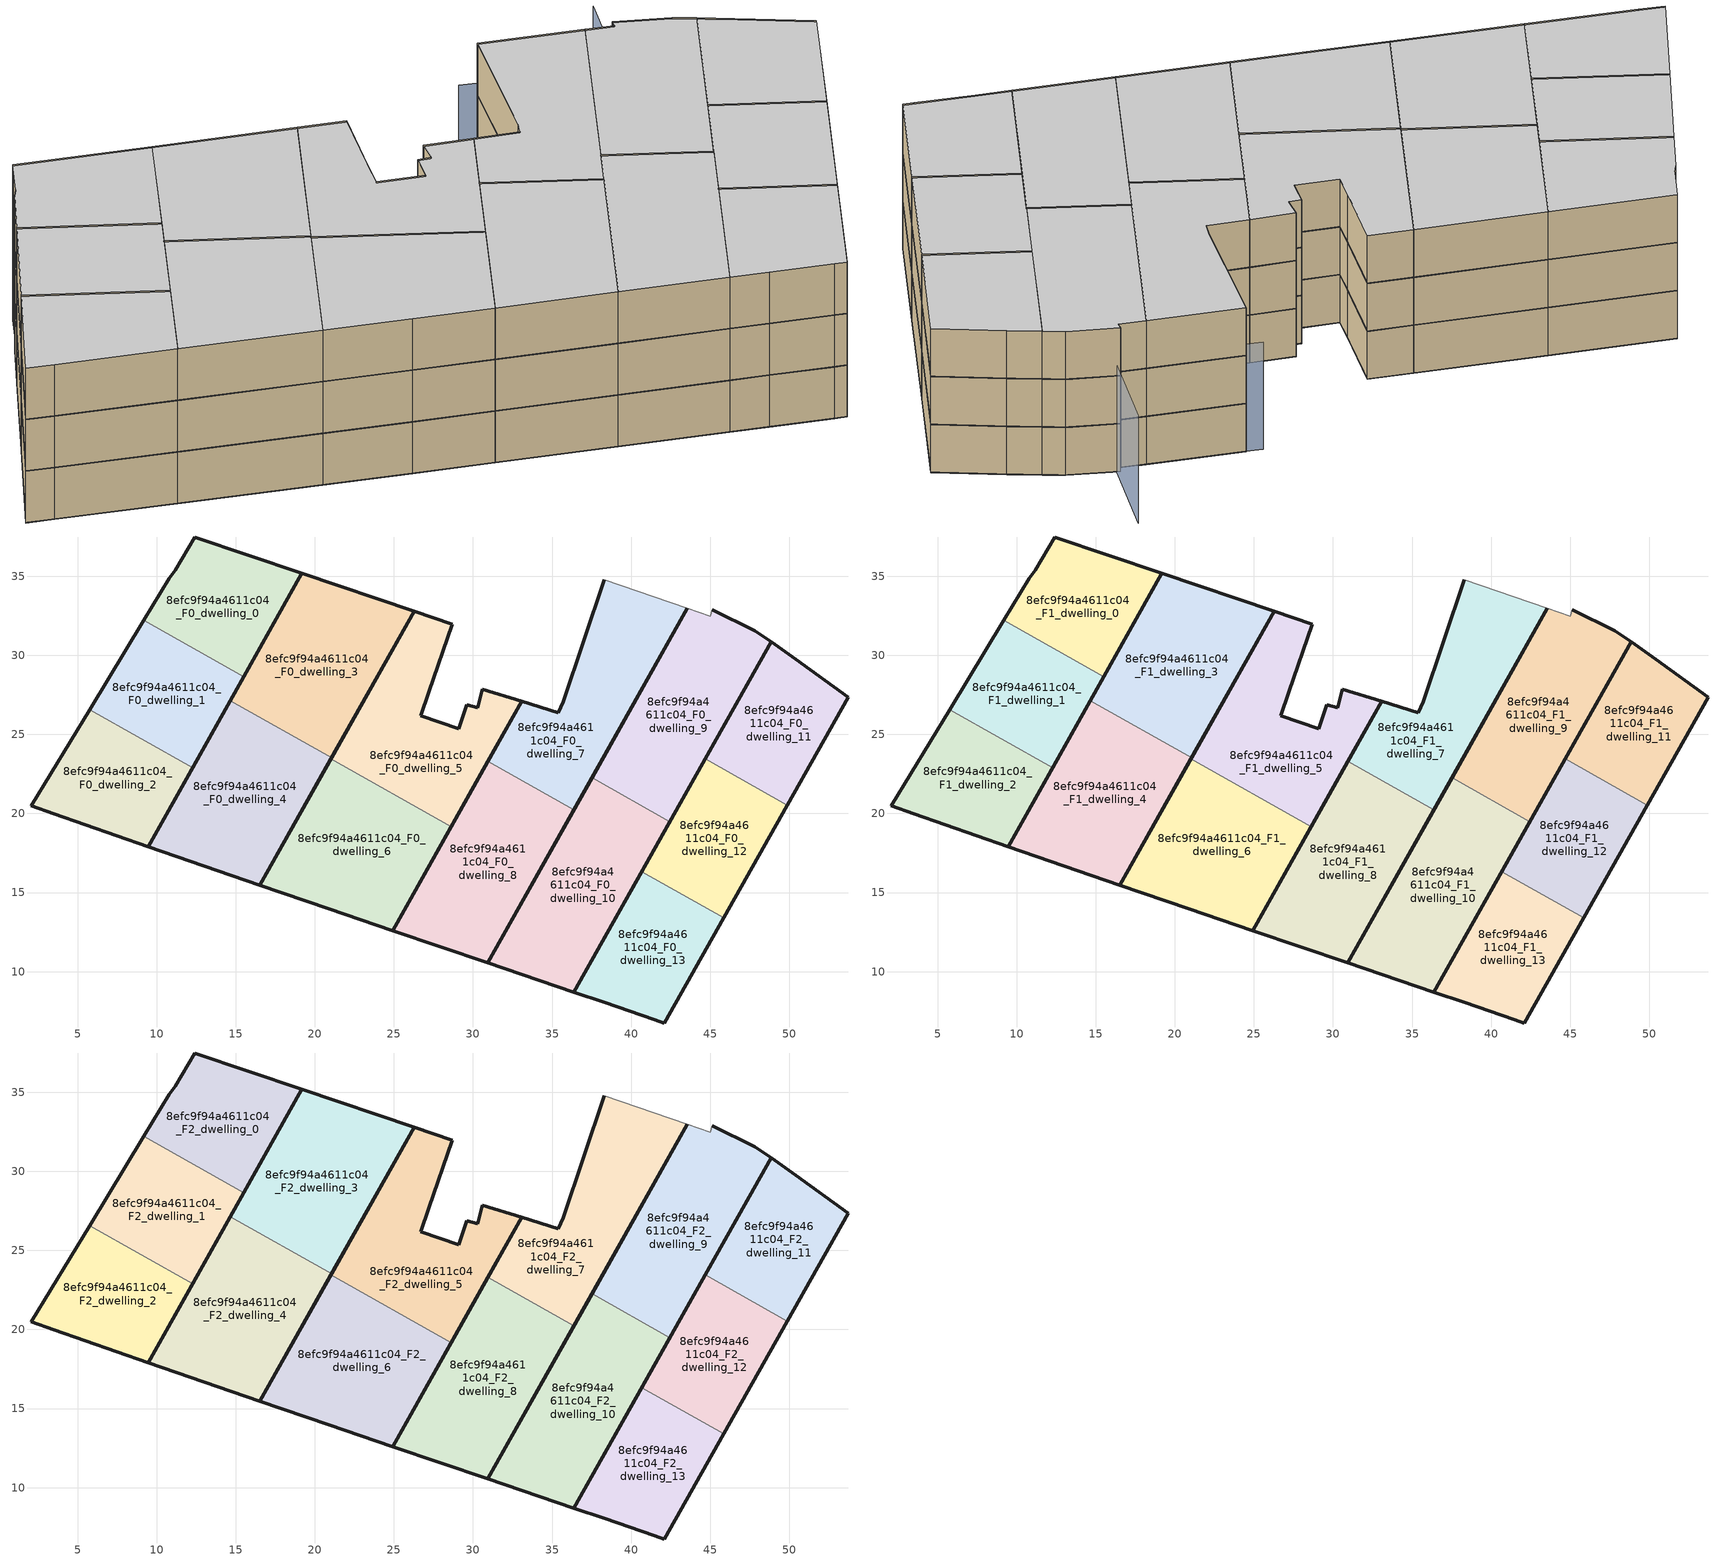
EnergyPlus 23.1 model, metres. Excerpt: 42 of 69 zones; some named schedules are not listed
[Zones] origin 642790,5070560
8efc9f94a4611c04_F0_dwelling_0
 floor ground (EU_floor_Construction): 15.51,28.66 19.19,35.19 12.39,37.48 11.19,35.38 10.79,34.88 9.18,32.22 z0
 wall outside (EU_wall_Construction): 9.18,32.22 10.79,34.88 11.19,35.38 12.39,37.48 19.19,35.19 15.51,28.66 z0:3
 wall to 8efc9f94a4611c04_F0_dwelling_1 (EU_wall_Construction): 15.51,28.66 9.18,32.22 z0:3
8efc9f94a4611c04_F0_dwelling_1
 floor ground (EU_floor_Construction): 12.27,22.9 15.51,28.66 9.18,32.22 5.76,26.57 z0
 wall outside (EU_wall_Construction): 5.76,26.57 9.18,32.22 / 15.51,28.66 12.27,22.9 z0:3
 wall to 8efc9f94a4611c04_F0_dwelling_2 (EU_wall_Construction): 12.27,22.9 5.76,26.57 z0:3
8efc9f94a4611c04_F0_dwelling_10
 floor ground (EU_floor_Construction): 36.38,8.7 42.45,19.49 37.53,22.26 30.93,10.55 z0
 wall outside (EU_wall_Construction): 42.45,19.49 36.38,8.7 30.93,10.55 37.53,22.26 z0:3
 wall to 8efc9f94a4611c04_F0_dwelling_9 (EU_wall_Construction): 37.53,22.26 42.45,19.49 z0:3
8efc9f94a4611c04_F0_dwelling_11
 floor ground (EU_floor_Construction): 49.87,20.53 53.72,27.36 50.42,29.76 48.85,30.85 44.69,23.45 z0
 wall outside (EU_wall_Construction): 44.69,23.45 48.85,30.85 50.42,29.76 53.72,27.36 49.87,20.53 z0:3
 wall to 8efc9f94a4611c04_F0_dwelling_12 (EU_wall_Construction): 49.87,20.53 44.69,23.45 z0:3
8efc9f94a4611c04_F0_dwelling_12
 floor ground (EU_floor_Construction): 45.85,13.4 49.87,20.53 44.69,23.45 40.67,16.32 z0
 wall outside (EU_wall_Construction): 49.87,20.53 45.85,13.4 / 40.67,16.32 44.69,23.45 z0:3
 wall to 8efc9f94a4611c04_F0_dwelling_13 (EU_wall_Construction): 45.85,13.4 40.67,16.32 z0:3
8efc9f94a4611c04_F0_dwelling_13
 floor ground (EU_floor_Construction): 42.1,6.75 45.85,13.4 40.67,16.32 36.38,8.7 38.3,8.05 41.5,6.95 z0
 wall outside (EU_wall_Construction): 45.85,13.4 42.1,6.75 41.5,6.95 38.3,8.05 36.38,8.7 40.67,16.32 z0:3
8efc9f94a4611c04_F0_dwelling_2
 floor ground (EU_floor_Construction): 9.46,17.91 12.27,22.9 5.76,26.57 2.08,20.47 3.48,19.97 z0
 wall outside (EU_wall_Construction): 12.27,22.9 9.46,17.91 3.48,19.97 2.08,20.47 5.76,26.57 z0:3
8efc9f94a4611c04_F0_dwelling_3
 floor ground (EU_floor_Construction): 21.06,23.54 26.28,32.79 19.19,35.19 14.66,27.14 z0
 wall outside (EU_wall_Construction): 14.66,27.14 19.19,35.19 26.28,32.79 21.06,23.54 z0:3
 wall to 8efc9f94a4611c04_F0_dwelling_4 (EU_wall_Construction): 21.06,23.54 14.66,27.14 z0:3
8efc9f94a4611c04_F0_dwelling_4
 floor ground (EU_floor_Construction): 16.52,15.47 21.06,23.54 14.66,27.14 9.46,17.91 z0
 wall outside (EU_wall_Construction): 21.06,23.54 16.52,15.47 9.46,17.91 14.66,27.14 z0:3
8efc9f94a4611c04_F0_dwelling_5
 floor ground (EU_floor_Construction): 28.62,19.17 33.09,27.09 30.6,27.87 30.3,26.67 29.6,26.87 29.1,25.37 26.7,26.17 27.2,27.67 28.7,31.97 26.28,32.79 21.02,23.45 z0
 wall outside (EU_wall_Construction): 21.02,23.45 26.28,32.79 28.7,31.97 27.2,27.67 26.7,26.17 29.1,25.37 29.6,26.87 30.3,26.67 30.6,27.87 33.09,27.09 28.62,19.17 z0:3
 wall to 8efc9f94a4611c04_F0_dwelling_6 (EU_wall_Construction): 28.62,19.17 21.02,23.45 z0:3
8efc9f94a4611c04_F0_dwelling_6
 floor ground (EU_floor_Construction): 24.92,12.59 28.62,19.17 21.02,23.45 16.52,15.47 20.89,13.96 z0
 wall outside (EU_wall_Construction): 28.62,19.17 24.92,12.59 20.89,13.96 16.52,15.47 21.02,23.45 z0:3
8efc9f94a4611c04_F0_dwelling_7
 floor ground (EU_floor_Construction): 36.39,20.24 43.56,32.97 38.31,34.77 35.7,27.07 35.4,26.37 33.09,27.09 30.95,23.3 z0
 wall outside (EU_wall_Construction): 43.56,32.97 36.39,20.24 / 30.95,23.3 33.09,27.09 35.4,26.37 35.7,27.07 38.31,34.77 z0:3
 wall to 8efc9f94a4611c04_F0_dwelling_8 (EU_wall_Construction): 36.39,20.24 30.95,23.3 z0:3
 wall adiabatic (EU_wall_Construction): 38.31,34.77 43.56,32.97 z0:3
8efc9f94a4611c04_F0_dwelling_8
 floor ground (EU_floor_Construction): 30.93,10.55 36.39,20.24 30.95,23.3 24.92,12.59 z0
 wall outside (EU_wall_Construction): 36.39,20.24 30.93,10.55 24.92,12.59 30.95,23.3 z0:3
8efc9f94a4611c04_F0_dwelling_9
 floor ground (EU_floor_Construction): 42.45,19.49 48.85,30.85 47.81,31.57 45.11,32.87 45.01,32.47 43.56,32.97 37.53,22.26 z0
 wall outside (EU_wall_Construction): 37.53,22.26 43.56,32.97 / 45.11,32.87 47.81,31.57 48.85,30.85 42.45,19.49 z0:3
 wall adiabatic (EU_wall_Construction): 43.56,32.97 45.01,32.47 45.11,32.87 z0:3
8efc9f94a4611c04_F1_dwelling_0
 floor to 8efc9f94a4611c04_F0_dwelling_0 (EU_floor_Construction): 15.51,28.66 19.19,35.19 12.39,37.48 11.19,35.38 10.79,34.88 9.18,32.22 z3
 wall outside (EU_wall_Construction): 9.18,32.22 10.79,34.88 11.19,35.38 12.39,37.48 19.19,35.19 15.51,28.66 z3:6
 wall to 8efc9f94a4611c04_F1_dwelling_1 (EU_wall_Construction): 15.51,28.66 9.18,32.22 z3:6
8efc9f94a4611c04_F1_dwelling_1
 floor to 8efc9f94a4611c04_F0_dwelling_1 (EU_floor_Construction): 12.27,22.9 15.51,28.66 9.18,32.22 5.76,26.57 z3
 wall outside (EU_wall_Construction): 5.76,26.57 9.18,32.22 / 15.51,28.66 12.27,22.9 z3:6
 wall to 8efc9f94a4611c04_F1_dwelling_2 (EU_wall_Construction): 12.27,22.9 5.76,26.57 z3:6
8efc9f94a4611c04_F1_dwelling_10
 floor to 8efc9f94a4611c04_F0_dwelling_10 (EU_floor_Construction): 36.38,8.7 42.45,19.49 37.53,22.26 30.93,10.55 z3
 wall outside (EU_wall_Construction): 42.45,19.49 36.38,8.7 30.93,10.55 37.53,22.26 z3:6
 wall to 8efc9f94a4611c04_F1_dwelling_9 (EU_wall_Construction): 37.53,22.26 42.45,19.49 z3:6
8efc9f94a4611c04_F1_dwelling_11
 floor to 8efc9f94a4611c04_F0_dwelling_11 (EU_floor_Construction): 49.87,20.53 53.72,27.36 50.42,29.76 48.85,30.85 44.69,23.45 z3
 wall outside (EU_wall_Construction): 44.69,23.45 48.85,30.85 50.42,29.76 53.72,27.36 49.87,20.53 z3:6
 wall to 8efc9f94a4611c04_F1_dwelling_12 (EU_wall_Construction): 49.87,20.53 44.69,23.45 z3:6
8efc9f94a4611c04_F1_dwelling_12
 floor to 8efc9f94a4611c04_F0_dwelling_12 (EU_floor_Construction): 45.85,13.4 49.87,20.53 44.69,23.45 40.67,16.32 z3
 wall outside (EU_wall_Construction): 49.87,20.53 45.85,13.4 / 40.67,16.32 44.69,23.45 z3:6
 wall to 8efc9f94a4611c04_F1_dwelling_13 (EU_wall_Construction): 45.85,13.4 40.67,16.32 z3:6
8efc9f94a4611c04_F1_dwelling_13
 floor to 8efc9f94a4611c04_F0_dwelling_13 (EU_floor_Construction): 42.1,6.75 45.85,13.4 40.67,16.32 36.38,8.7 38.3,8.05 41.5,6.95 z3
 wall outside (EU_wall_Construction): 45.85,13.4 42.1,6.75 41.5,6.95 38.3,8.05 36.38,8.7 40.67,16.32 z3:6
8efc9f94a4611c04_F1_dwelling_2
 floor to 8efc9f94a4611c04_F0_dwelling_2 (EU_floor_Construction): 9.46,17.91 12.27,22.9 5.76,26.57 2.08,20.47 3.48,19.97 z3
 wall outside (EU_wall_Construction): 12.27,22.9 9.46,17.91 3.48,19.97 2.08,20.47 5.76,26.57 z3:6
8efc9f94a4611c04_F1_dwelling_3
 floor to 8efc9f94a4611c04_F0_dwelling_3 (EU_floor_Construction): 21.06,23.54 26.28,32.79 19.19,35.19 14.66,27.14 z3
 wall outside (EU_wall_Construction): 14.66,27.14 19.19,35.19 26.28,32.79 21.06,23.54 z3:6
 wall to 8efc9f94a4611c04_F1_dwelling_4 (EU_wall_Construction): 21.06,23.54 14.66,27.14 z3:6
8efc9f94a4611c04_F1_dwelling_4
 floor to 8efc9f94a4611c04_F0_dwelling_4 (EU_floor_Construction): 16.52,15.47 21.06,23.54 14.66,27.14 9.46,17.91 z3
 wall outside (EU_wall_Construction): 21.06,23.54 16.52,15.47 9.46,17.91 14.66,27.14 z3:6
8efc9f94a4611c04_F1_dwelling_5
 floor to 8efc9f94a4611c04_F0_dwelling_5 (EU_floor_Construction): 28.62,19.17 33.09,27.09 30.6,27.87 30.3,26.67 29.6,26.87 29.1,25.37 26.7,26.17 27.2,27.67 28.7,31.97 26.28,32.79 21.02,23.45 z3
 wall outside (EU_wall_Construction): 21.02,23.45 26.28,32.79 28.7,31.97 27.2,27.67 26.7,26.17 29.1,25.37 29.6,26.87 30.3,26.67 30.6,27.87 33.09,27.09 28.62,19.17 z3:6
 wall to 8efc9f94a4611c04_F1_dwelling_6 (EU_wall_Construction): 28.62,19.17 21.02,23.45 z3:6
8efc9f94a4611c04_F1_dwelling_6
 floor to 8efc9f94a4611c04_F0_dwelling_6 (EU_floor_Construction): 24.92,12.59 28.62,19.17 21.02,23.45 16.52,15.47 20.89,13.96 z3
 wall outside (EU_wall_Construction): 28.62,19.17 24.92,12.59 20.89,13.96 16.52,15.47 21.02,23.45 z3:6
8efc9f94a4611c04_F1_dwelling_7
 floor to 8efc9f94a4611c04_F0_dwelling_7 (EU_floor_Construction): 36.39,20.24 43.56,32.97 38.31,34.77 35.7,27.07 35.4,26.37 33.09,27.09 30.95,23.3 z3
 wall outside (EU_wall_Construction): 43.56,32.97 36.39,20.24 / 30.95,23.3 33.09,27.09 35.4,26.37 35.7,27.07 38.31,34.77 z3:6
 wall to 8efc9f94a4611c04_F1_dwelling_8 (EU_wall_Construction): 36.39,20.24 30.95,23.3 z3:6
 wall adiabatic (EU_wall_Construction): 38.31,34.77 43.56,32.97 z3:6
8efc9f94a4611c04_F1_dwelling_8
 floor to 8efc9f94a4611c04_F0_dwelling_8 (EU_floor_Construction): 30.93,10.55 36.39,20.24 30.95,23.3 24.92,12.59 z3
 wall outside (EU_wall_Construction): 36.39,20.24 30.93,10.55 24.92,12.59 30.95,23.3 z3:6
8efc9f94a4611c04_F1_dwelling_9
 floor to 8efc9f94a4611c04_F0_dwelling_9 (EU_floor_Construction): 42.45,19.49 48.85,30.85 47.81,31.57 45.11,32.87 45.01,32.47 43.56,32.97 37.53,22.26 z3
 wall outside (EU_wall_Construction): 37.53,22.26 43.56,32.97 / 45.11,32.87 47.81,31.57 48.85,30.85 42.45,19.49 z3:6
 wall adiabatic (EU_wall_Construction): 43.56,32.97 45.01,32.47 45.11,32.87 z3:6
8efc9f94a4611c04_F2_dwelling_0
 floor to 8efc9f94a4611c04_F1_dwelling_0 (EU_floor_Construction): 15.51,28.66 19.19,35.19 12.39,37.48 11.19,35.38 10.79,34.88 9.18,32.22 z6
 wall outside (EU_wall_Construction): 9.18,32.22 10.79,34.88 11.19,35.38 12.39,37.48 19.19,35.19 15.51,28.66 z6:9
 wall to 8efc9f94a4611c04_F2_dwelling_1 (EU_wall_Construction): 15.51,28.66 9.18,32.22 z6:9
 ceiling to 8efc9f94a4611c04_F3_dwelling_0 (EU_floor_Construction): 19.19,35.19 15.51,28.66 9.18,32.22 10.79,34.88 11.19,35.38 12.39,37.48 z9
8efc9f94a4611c04_F2_dwelling_1
 floor to 8efc9f94a4611c04_F1_dwelling_1 (EU_floor_Construction): 12.27,22.9 15.51,28.66 9.18,32.22 5.76,26.57 z6
 wall outside (EU_wall_Construction): 5.76,26.57 9.18,32.22 / 15.51,28.66 12.27,22.9 z6:9
 wall to 8efc9f94a4611c04_F2_dwelling_2 (EU_wall_Construction): 12.27,22.9 5.76,26.57 z6:9
 ceiling to 8efc9f94a4611c04_F3_dwelling_1 (EU_floor_Construction): 15.51,28.66 12.27,22.9 5.76,26.57 9.18,32.22 z9
8efc9f94a4611c04_F2_dwelling_10
 floor to 8efc9f94a4611c04_F1_dwelling_10 (EU_floor_Construction): 36.38,8.7 42.45,19.49 37.53,22.26 30.93,10.55 z6
 wall outside (EU_wall_Construction): 42.45,19.49 36.38,8.7 30.93,10.55 37.53,22.26 z6:9
 wall to 8efc9f94a4611c04_F2_dwelling_9 (EU_wall_Construction): 37.53,22.26 42.45,19.49 z6:9
 ceiling to 8efc9f94a4611c04_F3_dwelling_10 (EU_floor_Construction): 42.45,19.49 36.38,8.7 30.93,10.55 37.53,22.26 z9
8efc9f94a4611c04_F2_dwelling_11
 floor to 8efc9f94a4611c04_F1_dwelling_11 (EU_floor_Construction): 49.87,20.53 53.72,27.36 50.42,29.76 48.85,30.85 44.69,23.45 z6
 wall outside (EU_wall_Construction): 44.69,23.45 48.85,30.85 50.42,29.76 53.72,27.36 49.87,20.53 z6:9
 wall to 8efc9f94a4611c04_F2_dwelling_12 (EU_wall_Construction): 49.87,20.53 44.69,23.45 z6:9
 ceiling to 8efc9f94a4611c04_F3_dwelling_11 (EU_floor_Construction): 50.42,29.76 53.72,27.36 49.87,20.53 44.69,23.45 48.85,30.85 z9
8efc9f94a4611c04_F2_dwelling_12
 floor to 8efc9f94a4611c04_F1_dwelling_12 (EU_floor_Construction): 45.85,13.4 49.87,20.53 44.69,23.45 40.67,16.32 z6
 wall outside (EU_wall_Construction): 49.87,20.53 45.85,13.4 / 40.67,16.32 44.69,23.45 z6:9
 wall to 8efc9f94a4611c04_F2_dwelling_13 (EU_wall_Construction): 45.85,13.4 40.67,16.32 z6:9
 ceiling to 8efc9f94a4611c04_F3_dwelling_12 (EU_floor_Construction): 49.87,20.53 45.85,13.4 40.67,16.32 44.69,23.45 z9
8efc9f94a4611c04_F2_dwelling_13
 floor to 8efc9f94a4611c04_F1_dwelling_13 (EU_floor_Construction): 42.1,6.75 45.85,13.4 40.67,16.32 36.38,8.7 38.3,8.05 41.5,6.95 z6
 wall outside (EU_wall_Construction): 45.85,13.4 42.1,6.75 41.5,6.95 38.3,8.05 36.38,8.7 40.67,16.32 z6:9
 ceiling to 8efc9f94a4611c04_F3_dwelling_13 (EU_floor_Construction): 45.85,13.4 42.1,6.75 41.5,6.95 38.3,8.05 36.38,8.7 40.67,16.32 z9
8efc9f94a4611c04_F2_dwelling_2
 floor to 8efc9f94a4611c04_F1_dwelling_2 (EU_floor_Construction): 9.46,17.91 12.27,22.9 5.76,26.57 2.08,20.47 3.48,19.97 z6
 wall outside (EU_wall_Construction): 12.27,22.9 9.46,17.91 3.48,19.97 2.08,20.47 5.76,26.57 z6:9
 ceiling to 8efc9f94a4611c04_F3_dwelling_2 (EU_floor_Construction): 12.27,22.9 9.46,17.91 3.48,19.97 2.08,20.47 5.76,26.57 z9
8efc9f94a4611c04_F2_dwelling_3
 floor to 8efc9f94a4611c04_F1_dwelling_3 (EU_floor_Construction): 21.06,23.54 26.28,32.79 19.19,35.19 14.66,27.14 z6
 wall outside (EU_wall_Construction): 14.66,27.14 19.19,35.19 26.28,32.79 21.06,23.54 z6:9
 wall to 8efc9f94a4611c04_F2_dwelling_4 (EU_wall_Construction): 21.06,23.54 14.66,27.14 z6:9
 ceiling to 8efc9f94a4611c04_F3_dwelling_3 (EU_floor_Construction): 26.28,32.79 21.06,23.54 14.66,27.14 19.19,35.19 z9
8efc9f94a4611c04_F2_dwelling_4
 floor to 8efc9f94a4611c04_F1_dwelling_4 (EU_floor_Construction): 16.52,15.47 21.06,23.54 14.66,27.14 9.46,17.91 z6
 wall outside (EU_wall_Construction): 21.06,23.54 16.52,15.47 9.46,17.91 14.66,27.14 z6:9
 ceiling to 8efc9f94a4611c04_F3_dwelling_4 (EU_floor_Construction): 21.06,23.54 16.52,15.47 9.46,17.91 14.66,27.14 z9
8efc9f94a4611c04_F2_dwelling_5
 floor to 8efc9f94a4611c04_F1_dwelling_5 (EU_floor_Construction): 28.62,19.17 33.09,27.09 30.6,27.87 30.3,26.67 29.6,26.87 29.1,25.37 26.7,26.17 27.2,27.67 28.7,31.97 26.28,32.79 21.02,23.45 z6
 wall outside (EU_wall_Construction): 21.02,23.45 26.28,32.79 28.7,31.97 27.2,27.67 26.7,26.17 29.1,25.37 29.6,26.87 30.3,26.67 30.6,27.87 33.09,27.09 28.62,19.17 z6:9
 wall to 8efc9f94a4611c04_F2_dwelling_6 (EU_wall_Construction): 28.62,19.17 21.02,23.45 z6:9
 ceiling to 8efc9f94a4611c04_F3_dwelling_5 (EU_floor_Construction): 28.7,31.97 27.2,27.67 26.7,26.17 29.1,25.37 29.6,26.87 30.3,26.67 30.6,27.87 33.09,27.09 28.62,19.17 21.02,23.45 26.28,32.79 z9
8efc9f94a4611c04_F2_dwelling_6
 floor to 8efc9f94a4611c04_F1_dwelling_6 (EU_floor_Construction): 24.92,12.59 28.62,19.17 21.02,23.45 16.52,15.47 20.89,13.96 z6
 wall outside (EU_wall_Construction): 28.62,19.17 24.92,12.59 20.89,13.96 16.52,15.47 21.02,23.45 z6:9
 ceiling to 8efc9f94a4611c04_F3_dwelling_6 (EU_floor_Construction): 28.62,19.17 24.92,12.59 20.89,13.96 16.52,15.47 21.02,23.45 z9
8efc9f94a4611c04_F2_dwelling_7
 floor to 8efc9f94a4611c04_F1_dwelling_7 (EU_floor_Construction): 36.39,20.24 43.56,32.97 38.31,34.77 35.7,27.07 35.4,26.37 33.09,27.09 30.95,23.3 z6
 wall outside (EU_wall_Construction): 43.56,32.97 36.39,20.24 / 30.95,23.3 33.09,27.09 35.4,26.37 35.7,27.07 38.31,34.77 z6:9
 wall to 8efc9f94a4611c04_F2_dwelling_8 (EU_wall_Construction): 36.39,20.24 30.95,23.3 z6:9
 wall adiabatic (EU_wall_Construction): 38.31,34.77 43.56,32.97 z6:9
 ceiling to 8efc9f94a4611c04_F3_dwelling_7 (EU_floor_Construction): 43.56,32.97 36.39,20.24 30.95,23.3 33.09,27.09 35.4,26.37 35.7,27.07 38.31,34.77 z9
8efc9f94a4611c04_F2_dwelling_8
 floor to 8efc9f94a4611c04_F1_dwelling_8 (EU_floor_Construction): 30.93,10.55 36.39,20.24 30.95,23.3 24.92,12.59 z6
 wall outside (EU_wall_Construction): 36.39,20.24 30.93,10.55 24.92,12.59 30.95,23.3 z6:9
 ceiling to 8efc9f94a4611c04_F3_dwelling_8 (EU_floor_Construction): 36.39,20.24 30.93,10.55 24.92,12.59 30.95,23.3 z9
8efc9f94a4611c04_F2_dwelling_9
 floor to 8efc9f94a4611c04_F1_dwelling_9 (EU_floor_Construction): 42.45,19.49 48.85,30.85 47.81,31.57 45.11,32.87 45.01,32.47 43.56,32.97 37.53,22.26 z6
 wall outside (EU_wall_Construction): 37.53,22.26 43.56,32.97 / 45.11,32.87 47.81,31.57 48.85,30.85 42.45,19.49 z6:9
 wall adiabatic (EU_wall_Construction): 43.56,32.97 45.01,32.47 45.11,32.87 z6:9
 ceiling to 8efc9f94a4611c04_F3_dwelling_9 (EU_floor_Construction): 47.81,31.57 48.85,30.85 42.45,19.49 37.53,22.26 43.56,32.97 45.01,32.47 45.11,32.87 z9
shading: 47.26,37.9 45.1,32.17 / 45.1,32.17 37.41,35.07 z0:6.7
[Building]
EU S2 Campaign: North Axis=0; Terrain=City; Solar Distribution=FullExterior
[Site:Location]
Lyon-Bron: Latitude=45.75; Longitude=5; Time Zone=1; Elevation=198
[SizingPeriod:WeatherFileDays]
AnnualSizingPeriod: Begin Month=1; Begin Day of Month=1; End Month=12; End Day of Month=31; Day of Week for Start Day=Monday; Use Weather File Daylight Saving Period=No; Use Weather File Rain and Snow Indicators=No
[MATERIAL]
EU_InternalMass_Material: Roughness=MediumRough; Thickness=0.1; Conductivity=1; Density=1800; Specific Heat=900; Thermal Absorptance=0.9; Solar Absorptance=0.7; Visible Absorptance=0.7
[MATERIAL:NOMASS] Roughness=MediumRough; Thermal Absorptance=0.9; Solar Absorptance=0.7; Visible Absorptance=0.7
Name | Thermal Resistance
EU_wall_NoMass | 1.97775
EU_floor_NoMass | 1.84812
[CONSTRUCTION]
EU_wall_Construction: EU_wall_NoMass
EU_floor_Construction: EU_floor_NoMass
EU_InternalMass_Construction: EU_InternalMass_Material
[ZONE] Type=1; Multiplier=1; Ceiling Height=autocalculate; Floor Area=autocalculate; Part of Total Floor Area=Yes
Name | Volume
8efc9f94a4611c04_F0_dwelling_0; 8efc9f94a4611c04_F1_dwelling_0; 8efc9f94a4611c04_F2_dwelling_0 | 145.989
8efc9f94a4611c04_F0_dwelling_1; 8efc9f94a4611c04_F1_dwelling_1; 8efc9f94a4611c04_F2_dwelling_1 | 145.998
8efc9f94a4611c04_F0_dwelling_10; 8efc9f94a4611c04_F1_dwelling_10; 8efc9f94a4611c04_F2_dwelling_10 | 218.99
8efc9f94a4611c04_F0_dwelling_11; 8efc9f94a4611c04_F1_dwelling_11; 8efc9f94a4611c04_F2_dwelling_11; 8efc9f94a4611c04_F0_dwelling_13; 8efc9f94a4611c04_F1_dwelling_13; 8efc9f94a4611c04_F2_dwelling_13 | 145.978
8efc9f94a4611c04_F0_dwelling_12; 8efc9f94a4611c04_F1_dwelling_12; 8efc9f94a4611c04_F2_dwelling_12 | 145.988
8efc9f94a4611c04_F0_dwelling_2; 8efc9f94a4611c04_F1_dwelling_2; 8efc9f94a4611c04_F2_dwelling_2 | 145.994
8efc9f94a4611c04_F0_dwelling_3; 8efc9f94a4611c04_F1_dwelling_3; 8efc9f94a4611c04_F2_dwelling_3 | 218.964
8efc9f94a4611c04_F0_dwelling_4; 8efc9f94a4611c04_F1_dwelling_4; 8efc9f94a4611c04_F2_dwelling_4 | 218.958
8efc9f94a4611c04_F0_dwelling_5; 8efc9f94a4611c04_F1_dwelling_5; 8efc9f94a4611c04_F2_dwelling_5 | 218.977
8efc9f94a4611c04_F0_dwelling_6; 8efc9f94a4611c04_F1_dwelling_6; 8efc9f94a4611c04_F2_dwelling_6 | 218.988
8efc9f94a4611c04_F0_dwelling_7; 8efc9f94a4611c04_F1_dwelling_7; 8efc9f94a4611c04_F2_dwelling_7 | 218.969
8efc9f94a4611c04_F0_dwelling_8; 8efc9f94a4611c04_F1_dwelling_8; 8efc9f94a4611c04_F2_dwelling_8 | 218.982
8efc9f94a4611c04_F0_dwelling_9; 8efc9f94a4611c04_F1_dwelling_9; 8efc9f94a4611c04_F2_dwelling_9 | 218.999
[INTERNALMASS] Construction=EU_InternalMass_Construction
Name | Zone or ZoneList | Surface Area
8efc9f94a4611c04_F0_dwelling_0_EU_InternalMass | 8efc9f94a4611c04_F0_dwelling_0 | 48.6636
8efc9f94a4611c04_F0_dwelling_1_EU_InternalMass | 8efc9f94a4611c04_F0_dwelling_1 | 48.6658
8efc9f94a4611c04_F0_dwelling_2_EU_InternalMass | 8efc9f94a4611c04_F0_dwelling_2 | 48.6652
8efc9f94a4611c04_F0_dwelling_3_EU_InternalMass | 8efc9f94a4611c04_F0_dwelling_3 | 72.9881
8efc9f94a4611c04_F0_dwelling_4_EU_InternalMass | 8efc9f94a4611c04_F0_dwelling_4 | 72.9856
8efc9f94a4611c04_F0_dwelling_5_EU_InternalMass | 8efc9f94a4611c04_F0_dwelling_5 | 72.9923
8efc9f94a4611c04_F0_dwelling_6_EU_InternalMass | 8efc9f94a4611c04_F0_dwelling_6 | 72.9961
8efc9f94a4611c04_F0_dwelling_7_EU_InternalMass | 8efc9f94a4611c04_F0_dwelling_7 | 72.9898
8efc9f94a4611c04_F0_dwelling_8_EU_InternalMass | 8efc9f94a4611c04_F0_dwelling_8 | 72.9932
8efc9f94a4611c04_F0_dwelling_9_EU_InternalMass | 8efc9f94a4611c04_F0_dwelling_9 | 72.9999
8efc9f94a4611c04_F0_dwelling_10_EU_InternalMass | 8efc9f94a4611c04_F0_dwelling_10 | 72.9967
8efc9f94a4611c04_F0_dwelling_11_EU_InternalMass | 8efc9f94a4611c04_F0_dwelling_11 | 48.6588
8efc9f94a4611c04_F0_dwelling_12_EU_InternalMass | 8efc9f94a4611c04_F0_dwelling_12 | 48.6627
8efc9f94a4611c04_F0_dwelling_13_EU_InternalMass | 8efc9f94a4611c04_F0_dwelling_13 | 48.6591
8efc9f94a4611c04_F1_dwelling_0_EU_InternalMass | 8efc9f94a4611c04_F1_dwelling_0 | 48.6636
8efc9f94a4611c04_F1_dwelling_1_EU_InternalMass | 8efc9f94a4611c04_F1_dwelling_1 | 48.6658
8efc9f94a4611c04_F1_dwelling_2_EU_InternalMass | 8efc9f94a4611c04_F1_dwelling_2 | 48.6652
8efc9f94a4611c04_F1_dwelling_3_EU_InternalMass | 8efc9f94a4611c04_F1_dwelling_3 | 72.9881
8efc9f94a4611c04_F1_dwelling_4_EU_InternalMass | 8efc9f94a4611c04_F1_dwelling_4 | 72.9856
8efc9f94a4611c04_F1_dwelling_5_EU_InternalMass | 8efc9f94a4611c04_F1_dwelling_5 | 72.9923
8efc9f94a4611c04_F1_dwelling_6_EU_InternalMass | 8efc9f94a4611c04_F1_dwelling_6 | 72.9961
8efc9f94a4611c04_F1_dwelling_7_EU_InternalMass | 8efc9f94a4611c04_F1_dwelling_7 | 72.9898
8efc9f94a4611c04_F1_dwelling_8_EU_InternalMass | 8efc9f94a4611c04_F1_dwelling_8 | 72.9932
8efc9f94a4611c04_F1_dwelling_9_EU_InternalMass | 8efc9f94a4611c04_F1_dwelling_9 | 72.9999
8efc9f94a4611c04_F1_dwelling_10_EU_InternalMass | 8efc9f94a4611c04_F1_dwelling_10 | 72.9967
8efc9f94a4611c04_F1_dwelling_11_EU_InternalMass | 8efc9f94a4611c04_F1_dwelling_11 | 48.6588
8efc9f94a4611c04_F1_dwelling_12_EU_InternalMass | 8efc9f94a4611c04_F1_dwelling_12 | 48.6627
8efc9f94a4611c04_F1_dwelling_13_EU_InternalMass | 8efc9f94a4611c04_F1_dwelling_13 | 48.6591
8efc9f94a4611c04_F2_dwelling_0_EU_InternalMass | 8efc9f94a4611c04_F2_dwelling_0 | 48.6636
8efc9f94a4611c04_F2_dwelling_1_EU_InternalMass | 8efc9f94a4611c04_F2_dwelling_1 | 48.6658
8efc9f94a4611c04_F2_dwelling_2_EU_InternalMass | 8efc9f94a4611c04_F2_dwelling_2 | 48.6652
8efc9f94a4611c04_F2_dwelling_3_EU_InternalMass | 8efc9f94a4611c04_F2_dwelling_3 | 72.9881
8efc9f94a4611c04_F2_dwelling_4_EU_InternalMass | 8efc9f94a4611c04_F2_dwelling_4 | 72.9856
8efc9f94a4611c04_F2_dwelling_5_EU_InternalMass | 8efc9f94a4611c04_F2_dwelling_5 | 72.9923
8efc9f94a4611c04_F2_dwelling_6_EU_InternalMass | 8efc9f94a4611c04_F2_dwelling_6 | 72.9961
8efc9f94a4611c04_F2_dwelling_7_EU_InternalMass | 8efc9f94a4611c04_F2_dwelling_7 | 72.9898
8efc9f94a4611c04_F2_dwelling_8_EU_InternalMass | 8efc9f94a4611c04_F2_dwelling_8 | 72.9932
8efc9f94a4611c04_F2_dwelling_9_EU_InternalMass | 8efc9f94a4611c04_F2_dwelling_9 | 72.9999
8efc9f94a4611c04_F2_dwelling_10_EU_InternalMass | 8efc9f94a4611c04_F2_dwelling_10 | 72.9967
8efc9f94a4611c04_F2_dwelling_11_EU_InternalMass | 8efc9f94a4611c04_F2_dwelling_11 | 48.6588
8efc9f94a4611c04_F2_dwelling_12_EU_InternalMass | 8efc9f94a4611c04_F2_dwelling_12 | 48.6627
8efc9f94a4611c04_F2_dwelling_13_EU_InternalMass | 8efc9f94a4611c04_F2_dwelling_13 | 48.6591
[OTHEREQUIPMENT] Fuel Type=Electricity; Design Level Calculation Method=Watts/Area; Power per Zone Floor Area=1; Fraction Latent=0; Fraction Radiant=0; Fraction Lost=0; Carbon Dioxide Generation Rate=0; EndUse Subcategory=EU_Step8_InternalGains
Name | Zone or ZoneList or Space or SpaceList | Schedule
EU_Step8_InternalGain_8efc9f94a4611c04_F0_dwelling_0_f000 | 8efc9f94a4611c04_F0_dwelling_0 | EU_Step8_GainSchedule_8efc9f94a4611c04_F0_dwelling_0_f000
EU_Step8_InternalGain_8efc9f94a4611c04_F0_dwelling_1_f000 | 8efc9f94a4611c04_F0_dwelling_1 | EU_Step8_GainSchedule_8efc9f94a4611c04_F0_dwelling_1_f000
EU_Step8_InternalGain_8efc9f94a4611c04_F0_dwelling_2_f000 | 8efc9f94a4611c04_F0_dwelling_2 | EU_Step8_GainSchedule_8efc9f94a4611c04_F0_dwelling_2_f000
EU_Step8_InternalGain_8efc9f94a4611c04_F0_dwelling_3_f000 | 8efc9f94a4611c04_F0_dwelling_3 | EU_Step8_GainSchedule_8efc9f94a4611c04_F0_dwelling_3_f000
EU_Step8_InternalGain_8efc9f94a4611c04_F0_dwelling_4_f000 | 8efc9f94a4611c04_F0_dwelling_4 | EU_Step8_GainSchedule_8efc9f94a4611c04_F0_dwelling_4_f000
EU_Step8_InternalGain_8efc9f94a4611c04_F0_dwelling_5_f000 | 8efc9f94a4611c04_F0_dwelling_5 | EU_Step8_GainSchedule_8efc9f94a4611c04_F0_dwelling_5_f000
EU_Step8_InternalGain_8efc9f94a4611c04_F0_dwelling_6_f000 | 8efc9f94a4611c04_F0_dwelling_6 | EU_Step8_GainSchedule_8efc9f94a4611c04_F0_dwelling_6_f000
EU_Step8_InternalGain_8efc9f94a4611c04_F0_dwelling_7_f000 | 8efc9f94a4611c04_F0_dwelling_7 | EU_Step8_GainSchedule_8efc9f94a4611c04_F0_dwelling_7_f000
EU_Step8_InternalGain_8efc9f94a4611c04_F0_dwelling_8_f000 | 8efc9f94a4611c04_F0_dwelling_8 | EU_Step8_GainSchedule_8efc9f94a4611c04_F0_dwelling_8_f000
EU_Step8_InternalGain_8efc9f94a4611c04_F0_dwelling_9_f000 | 8efc9f94a4611c04_F0_dwelling_9 | EU_Step8_GainSchedule_8efc9f94a4611c04_F0_dwelling_9_f000
EU_Step8_InternalGain_8efc9f94a4611c04_F0_dwelling_10_f000 | 8efc9f94a4611c04_F0_dwelling_10 | EU_Step8_GainSchedule_8efc9f94a4611c04_F0_dwelling_10_f000
EU_Step8_InternalGain_8efc9f94a4611c04_F0_dwelling_11_f000 | 8efc9f94a4611c04_F0_dwelling_11 | EU_Step8_GainSchedule_8efc9f94a4611c04_F0_dwelling_11_f000
EU_Step8_InternalGain_8efc9f94a4611c04_F0_dwelling_12_f000 | 8efc9f94a4611c04_F0_dwelling_12 | EU_Step8_GainSchedule_8efc9f94a4611c04_F0_dwelling_12_f000
EU_Step8_InternalGain_8efc9f94a4611c04_F0_dwelling_13_f000 | 8efc9f94a4611c04_F0_dwelling_13 | EU_Step8_GainSchedule_8efc9f94a4611c04_F0_dwelling_13_f000
EU_Step8_InternalGain_8efc9f94a4611c04_F1_dwelling_0_f000 | 8efc9f94a4611c04_F1_dwelling_0 | EU_Step8_GainSchedule_8efc9f94a4611c04_F1_dwelling_0_f000
EU_Step8_InternalGain_8efc9f94a4611c04_F1_dwelling_1_f000 | 8efc9f94a4611c04_F1_dwelling_1 | EU_Step8_GainSchedule_8efc9f94a4611c04_F1_dwelling_1_f000
EU_Step8_InternalGain_8efc9f94a4611c04_F1_dwelling_2_f000 | 8efc9f94a4611c04_F1_dwelling_2 | EU_Step8_GainSchedule_8efc9f94a4611c04_F1_dwelling_2_f000
EU_Step8_InternalGain_8efc9f94a4611c04_F1_dwelling_3_f000 | 8efc9f94a4611c04_F1_dwelling_3 | EU_Step8_GainSchedule_8efc9f94a4611c04_F1_dwelling_3_f000
EU_Step8_InternalGain_8efc9f94a4611c04_F1_dwelling_4_f000 | 8efc9f94a4611c04_F1_dwelling_4 | EU_Step8_GainSchedule_8efc9f94a4611c04_F1_dwelling_4_f000
EU_Step8_InternalGain_8efc9f94a4611c04_F1_dwelling_5_f000 | 8efc9f94a4611c04_F1_dwelling_5 | EU_Step8_GainSchedule_8efc9f94a4611c04_F1_dwelling_5_f000
EU_Step8_InternalGain_8efc9f94a4611c04_F1_dwelling_6_f000 | 8efc9f94a4611c04_F1_dwelling_6 | EU_Step8_GainSchedule_8efc9f94a4611c04_F1_dwelling_6_f000
EU_Step8_InternalGain_8efc9f94a4611c04_F1_dwelling_7_f000 | 8efc9f94a4611c04_F1_dwelling_7 | EU_Step8_GainSchedule_8efc9f94a4611c04_F1_dwelling_7_f000
EU_Step8_InternalGain_8efc9f94a4611c04_F1_dwelling_8_f000 | 8efc9f94a4611c04_F1_dwelling_8 | EU_Step8_GainSchedule_8efc9f94a4611c04_F1_dwelling_8_f000
EU_Step8_InternalGain_8efc9f94a4611c04_F1_dwelling_9_f000 | 8efc9f94a4611c04_F1_dwelling_9 | EU_Step8_GainSchedule_8efc9f94a4611c04_F1_dwelling_9_f000
EU_Step8_InternalGain_8efc9f94a4611c04_F1_dwelling_10_f000 | 8efc9f94a4611c04_F1_dwelling_10 | EU_Step8_GainSchedule_8efc9f94a4611c04_F1_dwelling_10_f000
EU_Step8_InternalGain_8efc9f94a4611c04_F1_dwelling_11_f000 | 8efc9f94a4611c04_F1_dwelling_11 | EU_Step8_GainSchedule_8efc9f94a4611c04_F1_dwelling_11_f000
EU_Step8_InternalGain_8efc9f94a4611c04_F1_dwelling_12_f000 | 8efc9f94a4611c04_F1_dwelling_12 | EU_Step8_GainSchedule_8efc9f94a4611c04_F1_dwelling_12_f000
EU_Step8_InternalGain_8efc9f94a4611c04_F1_dwelling_13_f000 | 8efc9f94a4611c04_F1_dwelling_13 | EU_Step8_GainSchedule_8efc9f94a4611c04_F1_dwelling_13_f000
EU_Step8_InternalGain_8efc9f94a4611c04_F2_dwelling_0_f000 | 8efc9f94a4611c04_F2_dwelling_0 | EU_Step8_GainSchedule_8efc9f94a4611c04_F2_dwelling_0_f000
EU_Step8_InternalGain_8efc9f94a4611c04_F2_dwelling_1_f000 | 8efc9f94a4611c04_F2_dwelling_1 | EU_Step8_GainSchedule_8efc9f94a4611c04_F2_dwelling_1_f000
EU_Step8_InternalGain_8efc9f94a4611c04_F2_dwelling_2_f000 | 8efc9f94a4611c04_F2_dwelling_2 | EU_Step8_GainSchedule_8efc9f94a4611c04_F2_dwelling_2_f000
EU_Step8_InternalGain_8efc9f94a4611c04_F2_dwelling_3_f000 | 8efc9f94a4611c04_F2_dwelling_3 | EU_Step8_GainSchedule_8efc9f94a4611c04_F2_dwelling_3_f000
EU_Step8_InternalGain_8efc9f94a4611c04_F2_dwelling_4_f000 | 8efc9f94a4611c04_F2_dwelling_4 | EU_Step8_GainSchedule_8efc9f94a4611c04_F2_dwelling_4_f000
EU_Step8_InternalGain_8efc9f94a4611c04_F2_dwelling_5_f000 | 8efc9f94a4611c04_F2_dwelling_5 | EU_Step8_GainSchedule_8efc9f94a4611c04_F2_dwelling_5_f000
EU_Step8_InternalGain_8efc9f94a4611c04_F2_dwelling_6_f000 | 8efc9f94a4611c04_F2_dwelling_6 | EU_Step8_GainSchedule_8efc9f94a4611c04_F2_dwelling_6_f000
EU_Step8_InternalGain_8efc9f94a4611c04_F2_dwelling_7_f000 | 8efc9f94a4611c04_F2_dwelling_7 | EU_Step8_GainSchedule_8efc9f94a4611c04_F2_dwelling_7_f000
EU_Step8_InternalGain_8efc9f94a4611c04_F2_dwelling_8_f000 | 8efc9f94a4611c04_F2_dwelling_8 | EU_Step8_GainSchedule_8efc9f94a4611c04_F2_dwelling_8_f000
EU_Step8_InternalGain_8efc9f94a4611c04_F2_dwelling_9_f000 | 8efc9f94a4611c04_F2_dwelling_9 | EU_Step8_GainSchedule_8efc9f94a4611c04_F2_dwelling_9_f000
EU_Step8_InternalGain_8efc9f94a4611c04_F2_dwelling_10_f000 | 8efc9f94a4611c04_F2_dwelling_10 | EU_Step8_GainSchedule_8efc9f94a4611c04_F2_dwelling_10_f000
EU_Step8_InternalGain_8efc9f94a4611c04_F2_dwelling_11_f000 | 8efc9f94a4611c04_F2_dwelling_11 | EU_Step8_GainSchedule_8efc9f94a4611c04_F2_dwelling_11_f000
EU_Step8_InternalGain_8efc9f94a4611c04_F2_dwelling_12_f000 | 8efc9f94a4611c04_F2_dwelling_12 | EU_Step8_GainSchedule_8efc9f94a4611c04_F2_dwelling_12_f000
EU_Step8_InternalGain_8efc9f94a4611c04_F2_dwelling_13_f000 | 8efc9f94a4611c04_F2_dwelling_13 | EU_Step8_GainSchedule_8efc9f94a4611c04_F2_dwelling_13_f000
[ZONEVENTILATION:DESIGNFLOWRATE] Schedule=EU_AlwaysOn; Design Flow Rate Calculation Method=AirChanges/Hour; Air Changes per Hour=0.759424; Ventilation Type=Natural; Fan Pressure Rise=0; Fan Total Efficiency=1; Constant Term Coefficient=1; Temperature Term Coefficient=0; Velocity Term Coefficient=0; Velocity Squared Term Coefficient=0; Minimum Indoor Temperature=-100; Maximum Indoor Temperature=100; Delta Temperature=-100; Minimum Outdoor Temperature=-100; Maximum Outdoor Temperature=100; Maximum Wind Speed=40
Name | Zone or ZoneList or Space or SpaceList
EU_ConstantAir_8efc9f94a4611c04_F0_dwelling_0 | 8efc9f94a4611c04_F0_dwelling_0
EU_ConstantAir_8efc9f94a4611c04_F0_dwelling_1 | 8efc9f94a4611c04_F0_dwelling_1
EU_ConstantAir_8efc9f94a4611c04_F0_dwelling_2 | 8efc9f94a4611c04_F0_dwelling_2
EU_ConstantAir_8efc9f94a4611c04_F0_dwelling_3 | 8efc9f94a4611c04_F0_dwelling_3
EU_ConstantAir_8efc9f94a4611c04_F0_dwelling_4 | 8efc9f94a4611c04_F0_dwelling_4
EU_ConstantAir_8efc9f94a4611c04_F0_dwelling_5 | 8efc9f94a4611c04_F0_dwelling_5
EU_ConstantAir_8efc9f94a4611c04_F0_dwelling_6 | 8efc9f94a4611c04_F0_dwelling_6
EU_ConstantAir_8efc9f94a4611c04_F0_dwelling_7 | 8efc9f94a4611c04_F0_dwelling_7
EU_ConstantAir_8efc9f94a4611c04_F0_dwelling_8 | 8efc9f94a4611c04_F0_dwelling_8
EU_ConstantAir_8efc9f94a4611c04_F0_dwelling_9 | 8efc9f94a4611c04_F0_dwelling_9
EU_ConstantAir_8efc9f94a4611c04_F0_dwelling_10 | 8efc9f94a4611c04_F0_dwelling_10
EU_ConstantAir_8efc9f94a4611c04_F0_dwelling_11 | 8efc9f94a4611c04_F0_dwelling_11
EU_ConstantAir_8efc9f94a4611c04_F0_dwelling_12 | 8efc9f94a4611c04_F0_dwelling_12
EU_ConstantAir_8efc9f94a4611c04_F0_dwelling_13 | 8efc9f94a4611c04_F0_dwelling_13
EU_ConstantAir_8efc9f94a4611c04_F1_dwelling_0 | 8efc9f94a4611c04_F1_dwelling_0
EU_ConstantAir_8efc9f94a4611c04_F1_dwelling_1 | 8efc9f94a4611c04_F1_dwelling_1
EU_ConstantAir_8efc9f94a4611c04_F1_dwelling_2 | 8efc9f94a4611c04_F1_dwelling_2
EU_ConstantAir_8efc9f94a4611c04_F1_dwelling_3 | 8efc9f94a4611c04_F1_dwelling_3
EU_ConstantAir_8efc9f94a4611c04_F1_dwelling_4 | 8efc9f94a4611c04_F1_dwelling_4
EU_ConstantAir_8efc9f94a4611c04_F1_dwelling_5 | 8efc9f94a4611c04_F1_dwelling_5
EU_ConstantAir_8efc9f94a4611c04_F1_dwelling_6 | 8efc9f94a4611c04_F1_dwelling_6
EU_ConstantAir_8efc9f94a4611c04_F1_dwelling_7 | 8efc9f94a4611c04_F1_dwelling_7
EU_ConstantAir_8efc9f94a4611c04_F1_dwelling_8 | 8efc9f94a4611c04_F1_dwelling_8
EU_ConstantAir_8efc9f94a4611c04_F1_dwelling_9 | 8efc9f94a4611c04_F1_dwelling_9
EU_ConstantAir_8efc9f94a4611c04_F1_dwelling_10 | 8efc9f94a4611c04_F1_dwelling_10
EU_ConstantAir_8efc9f94a4611c04_F1_dwelling_11 | 8efc9f94a4611c04_F1_dwelling_11
EU_ConstantAir_8efc9f94a4611c04_F1_dwelling_12 | 8efc9f94a4611c04_F1_dwelling_12
EU_ConstantAir_8efc9f94a4611c04_F1_dwelling_13 | 8efc9f94a4611c04_F1_dwelling_13
EU_ConstantAir_8efc9f94a4611c04_F2_dwelling_0 | 8efc9f94a4611c04_F2_dwelling_0
EU_ConstantAir_8efc9f94a4611c04_F2_dwelling_1 | 8efc9f94a4611c04_F2_dwelling_1
EU_ConstantAir_8efc9f94a4611c04_F2_dwelling_2 | 8efc9f94a4611c04_F2_dwelling_2
EU_ConstantAir_8efc9f94a4611c04_F2_dwelling_3 | 8efc9f94a4611c04_F2_dwelling_3
EU_ConstantAir_8efc9f94a4611c04_F2_dwelling_4 | 8efc9f94a4611c04_F2_dwelling_4
EU_ConstantAir_8efc9f94a4611c04_F2_dwelling_5 | 8efc9f94a4611c04_F2_dwelling_5
EU_ConstantAir_8efc9f94a4611c04_F2_dwelling_6 | 8efc9f94a4611c04_F2_dwelling_6
EU_ConstantAir_8efc9f94a4611c04_F2_dwelling_7 | 8efc9f94a4611c04_F2_dwelling_7
EU_ConstantAir_8efc9f94a4611c04_F2_dwelling_8 | 8efc9f94a4611c04_F2_dwelling_8
EU_ConstantAir_8efc9f94a4611c04_F2_dwelling_9 | 8efc9f94a4611c04_F2_dwelling_9
EU_ConstantAir_8efc9f94a4611c04_F2_dwelling_10 | 8efc9f94a4611c04_F2_dwelling_10
EU_ConstantAir_8efc9f94a4611c04_F2_dwelling_11 | 8efc9f94a4611c04_F2_dwelling_11
EU_ConstantAir_8efc9f94a4611c04_F2_dwelling_12 | 8efc9f94a4611c04_F2_dwelling_12
EU_ConstantAir_8efc9f94a4611c04_F2_dwelling_13 | 8efc9f94a4611c04_F2_dwelling_13
[HVACTEMPLATE:ZONE:IDEALLOADSAIRSYSTEM] System Availability Schedule=EU_AlwaysOn; Maximum Heating Supply Air Temperature=50; Minimum Cooling Supply Air Temperature=13; Maximum Heating Supply Air Humidity Ratio=0.0156; Minimum Cooling Supply Air Humidity Ratio=0.0077; Heating Limit=NoLimit; Cooling Limit=NoLimit; Heating Availability Schedule=EU_AlwaysOn; Cooling Availability Schedule=EU_CoolingOff; Dehumidification Control Type=ConstantSensibleHeatRatio; Cooling Sensible Heat Ratio=0.7; Dehumidification Setpoint=60; Humidification Control Type=None; Humidification Setpoint=30; Outdoor Air Method=None; Outdoor Air Flow Rate per Person=0.00944; Outdoor Air Flow Rate per Zone Floor Area=0; Outdoor Air Flow Rate per Zone=0; Demand Controlled Ventilation Type=None; Outdoor Air Economizer Type=NoEconomizer; Heat Recovery Type=None; Sensible Heat Recovery Effectiveness=0.7; Latent Heat Recovery Effectiveness=0.65
Name | Template Thermostat
8efc9f94a4611c04_F0_dwelling_0 | EU_HeatOnly_8efc9f94a4611c04_F0_dwelling_0
8efc9f94a4611c04_F0_dwelling_1 | EU_HeatOnly_8efc9f94a4611c04_F0_dwelling_1
8efc9f94a4611c04_F0_dwelling_2 | EU_HeatOnly_8efc9f94a4611c04_F0_dwelling_2
8efc9f94a4611c04_F0_dwelling_3 | EU_HeatOnly_8efc9f94a4611c04_F0_dwelling_3
8efc9f94a4611c04_F0_dwelling_4 | EU_HeatOnly_8efc9f94a4611c04_F0_dwelling_4
8efc9f94a4611c04_F0_dwelling_5 | EU_HeatOnly_8efc9f94a4611c04_F0_dwelling_5
8efc9f94a4611c04_F0_dwelling_6 | EU_HeatOnly_8efc9f94a4611c04_F0_dwelling_6
8efc9f94a4611c04_F0_dwelling_7 | EU_HeatOnly_8efc9f94a4611c04_F0_dwelling_7
8efc9f94a4611c04_F0_dwelling_8 | EU_HeatOnly_8efc9f94a4611c04_F0_dwelling_8
8efc9f94a4611c04_F0_dwelling_9 | EU_HeatOnly_8efc9f94a4611c04_F0_dwelling_9
8efc9f94a4611c04_F0_dwelling_10 | EU_HeatOnly_8efc9f94a4611c04_F0_dwelling_10
8efc9f94a4611c04_F0_dwelling_11 | EU_HeatOnly_8efc9f94a4611c04_F0_dwelling_11
8efc9f94a4611c04_F0_dwelling_12 | EU_HeatOnly_8efc9f94a4611c04_F0_dwelling_12
8efc9f94a4611c04_F0_dwelling_13 | EU_HeatOnly_8efc9f94a4611c04_F0_dwelling_13
8efc9f94a4611c04_F1_dwelling_0 | EU_HeatOnly_8efc9f94a4611c04_F1_dwelling_0
8efc9f94a4611c04_F1_dwelling_1 | EU_HeatOnly_8efc9f94a4611c04_F1_dwelling_1
8efc9f94a4611c04_F1_dwelling_2 | EU_HeatOnly_8efc9f94a4611c04_F1_dwelling_2
8efc9f94a4611c04_F1_dwelling_3 | EU_HeatOnly_8efc9f94a4611c04_F1_dwelling_3
8efc9f94a4611c04_F1_dwelling_4 | EU_HeatOnly_8efc9f94a4611c04_F1_dwelling_4
8efc9f94a4611c04_F1_dwelling_5 | EU_HeatOnly_8efc9f94a4611c04_F1_dwelling_5
8efc9f94a4611c04_F1_dwelling_6 | EU_HeatOnly_8efc9f94a4611c04_F1_dwelling_6
8efc9f94a4611c04_F1_dwelling_7 | EU_HeatOnly_8efc9f94a4611c04_F1_dwelling_7
8efc9f94a4611c04_F1_dwelling_8 | EU_HeatOnly_8efc9f94a4611c04_F1_dwelling_8
8efc9f94a4611c04_F1_dwelling_9 | EU_HeatOnly_8efc9f94a4611c04_F1_dwelling_9
8efc9f94a4611c04_F1_dwelling_10 | EU_HeatOnly_8efc9f94a4611c04_F1_dwelling_10
8efc9f94a4611c04_F1_dwelling_11 | EU_HeatOnly_8efc9f94a4611c04_F1_dwelling_11
8efc9f94a4611c04_F1_dwelling_12 | EU_HeatOnly_8efc9f94a4611c04_F1_dwelling_12
8efc9f94a4611c04_F1_dwelling_13 | EU_HeatOnly_8efc9f94a4611c04_F1_dwelling_13
8efc9f94a4611c04_F2_dwelling_0 | EU_HeatOnly_8efc9f94a4611c04_F2_dwelling_0
8efc9f94a4611c04_F2_dwelling_1 | EU_HeatOnly_8efc9f94a4611c04_F2_dwelling_1
8efc9f94a4611c04_F2_dwelling_2 | EU_HeatOnly_8efc9f94a4611c04_F2_dwelling_2
8efc9f94a4611c04_F2_dwelling_3 | EU_HeatOnly_8efc9f94a4611c04_F2_dwelling_3
8efc9f94a4611c04_F2_dwelling_4 | EU_HeatOnly_8efc9f94a4611c04_F2_dwelling_4
8efc9f94a4611c04_F2_dwelling_5 | EU_HeatOnly_8efc9f94a4611c04_F2_dwelling_5
8efc9f94a4611c04_F2_dwelling_6 | EU_HeatOnly_8efc9f94a4611c04_F2_dwelling_6
8efc9f94a4611c04_F2_dwelling_7 | EU_HeatOnly_8efc9f94a4611c04_F2_dwelling_7
8efc9f94a4611c04_F2_dwelling_8 | EU_HeatOnly_8efc9f94a4611c04_F2_dwelling_8
8efc9f94a4611c04_F2_dwelling_9 | EU_HeatOnly_8efc9f94a4611c04_F2_dwelling_9
8efc9f94a4611c04_F2_dwelling_10 | EU_HeatOnly_8efc9f94a4611c04_F2_dwelling_10
8efc9f94a4611c04_F2_dwelling_11 | EU_HeatOnly_8efc9f94a4611c04_F2_dwelling_11
8efc9f94a4611c04_F2_dwelling_12 | EU_HeatOnly_8efc9f94a4611c04_F2_dwelling_12
8efc9f94a4611c04_F2_dwelling_13 | EU_HeatOnly_8efc9f94a4611c04_F2_dwelling_13
[SIZING:ZONE] Zone Cooling Design Supply Air Temperature Input Method=SupplyAirTemperature; Zone Cooling Design Supply Air Temperature=13; Zone Heating Design Supply Air Temperature Input Method=SupplyAirTemperature; Zone Heating Design Supply Air Temperature=50; Zone Cooling Design Supply Air Humidity Ratio=0.008; Zone Heating Design Supply Air Humidity Ratio=0.008; Cooling Design Air Flow Method=DesignDay; Cooling Design Air Flow Rate=0; Cooling Minimum Air Flow per Zone Floor Area=0.000762; Cooling Minimum Air Flow=0; Cooling Minimum Air Flow Fraction=0.2; Heating Design Air Flow Method=DesignDay; Heating Design Air Flow Rate=0; Heating Maximum Air Flow per Zone Floor Area=0.002032; Heating Maximum Air Flow=0.141576; Heating Maximum Air Flow Fraction=0.3; Account for Dedicated Outdoor Air System=No; Dedicated Outdoor Air System Control Strategy=NeutralSupplyAir; Dedicated Outdoor Air Low Setpoint Temperature for Design=autosize; Dedicated Outdoor Air High Setpoint Temperature for Design=autosize; Zone Load Sizing Method=Sensible Load Only No Latent Load; Zone Latent Cooling Design Supply Air Humidity Ratio Input Method=HumidityRatioDifference; Zone Cooling Design Supply Air Humidity Ratio Difference=0.005; Zone Latent Heating Design Supply Air Humidity Ratio Input Method=HumidityRatioDifference; Zone Humidification Design Supply Air Humidity Ratio Difference=0.005
8efc9f94a4611c04_F0_dwelling_0; 8efc9f94a4611c04_F0_dwelling_1; 8efc9f94a4611c04_F0_dwelling_2; 8efc9f94a4611c04_F0_dwelling_3; 8efc9f94a4611c04_F0_dwelling_4; 8efc9f94a4611c04_F0_dwelling_5; 8efc9f94a4611c04_F0_dwelling_6; 8efc9f94a4611c04_F0_dwelling_7; 8efc9f94a4611c04_F0_dwelling_8; 8efc9f94a4611c04_F0_dwelling_9; 8efc9f94a4611c04_F0_dwelling_10; 8efc9f94a4611c04_F0_dwelling_11; 8efc9f94a4611c04_F0_dwelling_12; 8efc9f94a4611c04_F0_dwelling_13; 8efc9f94a4611c04_F1_dwelling_0; 8efc9f94a4611c04_F1_dwelling_1; 8efc9f94a4611c04_F1_dwelling_2; 8efc9f94a4611c04_F1_dwelling_3; 8efc9f94a4611c04_F1_dwelling_4; 8efc9f94a4611c04_F1_dwelling_5; 8efc9f94a4611c04_F1_dwelling_6; 8efc9f94a4611c04_F1_dwelling_7; 8efc9f94a4611c04_F1_dwelling_8; 8efc9f94a4611c04_F1_dwelling_9; 8efc9f94a4611c04_F1_dwelling_10; 8efc9f94a4611c04_F1_dwelling_11; 8efc9f94a4611c04_F1_dwelling_12; 8efc9f94a4611c04_F1_dwelling_13; 8efc9f94a4611c04_F2_dwelling_0; 8efc9f94a4611c04_F2_dwelling_1; 8efc9f94a4611c04_F2_dwelling_2; 8efc9f94a4611c04_F2_dwelling_3; 8efc9f94a4611c04_F2_dwelling_4; 8efc9f94a4611c04_F2_dwelling_5; 8efc9f94a4611c04_F2_dwelling_6; 8efc9f94a4611c04_F2_dwelling_7; 8efc9f94a4611c04_F2_dwelling_8; 8efc9f94a4611c04_F2_dwelling_9; 8efc9f94a4611c04_F2_dwelling_10; 8efc9f94a4611c04_F2_dwelling_11; 8efc9f94a4611c04_F2_dwelling_12; 8efc9f94a4611c04_F2_dwelling_13
[SCHEDULE:FILE] Column Number=1; Rows to Skip at Top=0; Number of Hours of Data=8760; Column Separator=Comma; Interpolate to Timestep=No; Minutes per Item=60; Adjust Schedule for Daylight Savings=Yes
Name | File
EU_Step8_GainSchedule_8efc9f94a4611c04_F0_dwelling_0_f000 | ../../schedules/8efc9f94a4611c04/8efc9f94a4611c04_F0_dwelling_0_f000_gain.csv
EU_Step8_GainSchedule_8efc9f94a4611c04_F0_dwelling_1_f000 | ../../schedules/8efc9f94a4611c04/8efc9f94a4611c04_F0_dwelling_1_f000_gain.csv
EU_Step8_GainSchedule_8efc9f94a4611c04_F0_dwelling_2_f000 | ../../schedules/8efc9f94a4611c04/8efc9f94a4611c04_F0_dwelling_2_f000_gain.csv
EU_Step8_GainSchedule_8efc9f94a4611c04_F0_dwelling_3_f000 | ../../schedules/8efc9f94a4611c04/8efc9f94a4611c04_F0_dwelling_3_f000_gain.csv
EU_Step8_GainSchedule_8efc9f94a4611c04_F0_dwelling_4_f000 | ../../schedules/8efc9f94a4611c04/8efc9f94a4611c04_F0_dwelling_4_f000_gain.csv
EU_Step8_GainSchedule_8efc9f94a4611c04_F0_dwelling_5_f000 | ../../schedules/8efc9f94a4611c04/8efc9f94a4611c04_F0_dwelling_5_f000_gain.csv
EU_Step8_GainSchedule_8efc9f94a4611c04_F0_dwelling_6_f000 | ../../schedules/8efc9f94a4611c04/8efc9f94a4611c04_F0_dwelling_6_f000_gain.csv
EU_Step8_GainSchedule_8efc9f94a4611c04_F0_dwelling_7_f000 | ../../schedules/8efc9f94a4611c04/8efc9f94a4611c04_F0_dwelling_7_f000_gain.csv
EU_Step8_GainSchedule_8efc9f94a4611c04_F0_dwelling_8_f000 | ../../schedules/8efc9f94a4611c04/8efc9f94a4611c04_F0_dwelling_8_f000_gain.csv
EU_Step8_GainSchedule_8efc9f94a4611c04_F0_dwelling_9_f000 | ../../schedules/8efc9f94a4611c04/8efc9f94a4611c04_F0_dwelling_9_f000_gain.csv
